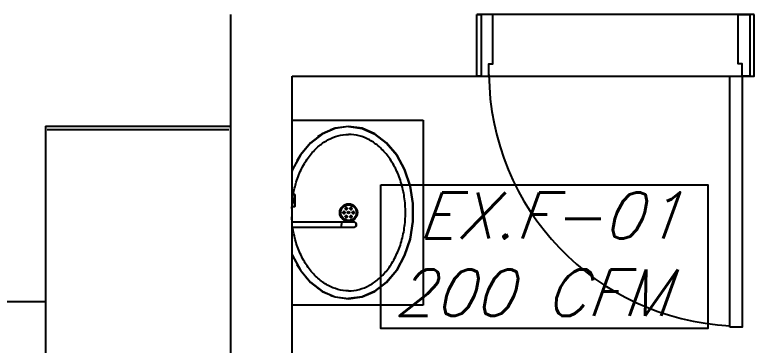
# Model space of a CAD drawing. Header units: metres. Extents: x -658 to -58, y -713 to -118.
# Drawn here: x -90.151 to -87.751, y -201.32 to -200.247 of the extents above; entities that cross this region are included whole.
import ezdxf
from ezdxf.enums import TextEntityAlignment as Align

# ---------------------------------------------------------------- set-up
doc = ezdxf.new("R2010")
doc.units = ezdxf.units.M
doc.header["$LTSCALE"] = 100
doc.layers.add('plan', color=8, linetype='Continuous')
doc.layers.add('TEXT AC', color=7, linetype='Continuous')
doc.styles.add('rss_dim1', font='romans.shx')

# ---------------------------------------------------------------- blocks, each defined once
blk = doc.blocks.new('wash_basin_15442 - Type 1-V29-الدور الاول')
for p, q in [((0.125, -0.1), (0.125, -0.525)), ((0.2366, -0.1281), (0.2566, -0.1157)), ((0.366, -0.1), (0.366, -0.1075)), ((0.3794, -0.1075), (0.366, -0.1075)), ((0.3795, -0.1085), (0.3686, -0.1085)), ((0.3686, -0.1085), (0.3795, -0.1085)), ((0.3794, -0.1), (0.3794, -0.1075)), ((0.3794, -0.1075), (0.3797, -0.1075)), ((0.3797, -0.1075), (0.3794, -0.1075)), ((0.3797, -0.1075), (0.3797, -0.1)), ((0.3797, -0.1), (0.3797, -0.1075)), ((0.3802, -0.1), (0.3802, -0.1075)), ((0.3802, -0.1), (0.3802, -0.1075)), ((0.3802, -0.1075), (0.3802, -0.1)), ((0.3802, -0.1075), (0.3803, -0.1075)), ((0.3803, -0.1075), (0.3802, -0.1075)), ((0.3803, -0.1075), (0.3803, -0.1)), ((0.3917, -0.1075), (0.3803, -0.1075)), ((0.3916, -0.1085), (0.3804, -0.1085)), ((0.3804, -0.1085), (0.3916, -0.1085)), ((0.3889, -0.1075), (0.3831, -0.1075)), ((0.3917, -0.1), (0.3917, -0.1075)), ((0.3917, -0.1075), (0.3918, -0.1075)), ((0.3918, -0.1075), (0.3917, -0.1075)), ((0.3918, -0.1075), (0.3918, -0.1)), ((0.3918, -0.1), (0.3918, -0.1075)), ((0.3918, -0.1075), (0.3918, -0.1)), ((0.3923, -0.1), (0.3923, -0.1075)), ((0.3923, -0.1075), (0.3923, -0.1)), ((0.3926, -0.1075), (0.3923, -0.1075)), ((0.3923, -0.1075), (0.3926, -0.1075)), ((0.3925, -0.1085), (0.4034, -0.1085)), ((0.4034, -0.1085), (0.3925, -0.1085)), ((0.3926, -0.1075), (0.3926, -0.1)), ((0.3926, -0.1075), (0.406, -0.1075)), ((0.406, -0.1075), (0.406, -0.1)), ((0.4545, -0.1), (0.4545, -0.26)), ((0.4735, -0.26), (0.4735, -0.1)), ((0.5933, -0.1157), (0.6132, -0.1281)), ((0.725, -0.525), (0.725, -0.1)), ((0.1978, -0.1606), (0.2133, -0.1459)), ((0.6365, -0.1459), (0.652, -0.1606)), ((0.1689, -0.1985), (0.1792, -0.1828)), ((0.6707, -0.1828), (0.681, -0.1985)), ((0.151, -0.24), (0.1557, -0.2259)), ((0.6942, -0.2259), (0.6989, -0.24)), ((0.4558, -0.26), (0.464, -0.26)), ((0.4722, -0.26), (0.464, -0.26)), ((0.125, -0.525), (0.725, -0.525))]:
    blk.add_line(p, q)
at = {"flags": 128}
for points in [[(0.1449, -0.2835), (0.151, -0.2398), (0.1691, -0.1981), (0.1984, -0.16), (0.2376, -0.1274), (0.2849, -0.1016), (0.2895, -0.0997)], [(0.1455, -0.2835), (0.1517, -0.2398), (0.1697, -0.198), (0.1989, -0.16), (0.238, -0.1274), (0.2852, -0.1016), (0.2897, -0.0997)], [(0.1455, -0.2835), (0.1517, -0.2398), (0.1697, -0.198), (0.1989, -0.16), (0.238, -0.1274), (0.2852, -0.1016), (0.29, -0.1)], [(0.367, -0.1085), (0.367, -0.1085), (0.3669, -0.1085), (0.3669, -0.1085), (0.3668, -0.1085), (0.3668, -0.1085), (0.3668, -0.1085), (0.3667, -0.1085), (0.3667, -0.1084), (0.3666, -0.1084), (0.3666, -0.1084), (0.3666, -0.1084), (0.3665, -0.1084), (0.3665, -0.1084), (0.3665, -0.1083), (0.3664, -0.1083), (0.3664, -0.1083), (0.3664, -0.1083), (0.3663, -0.1083), (0.3663, -0.1082), (0.3663, -0.1082), (0.3663, -0.1082), (0.3662, -0.1081), (0.3662, -0.1081), (0.3662, -0.1081), (0.3662, -0.108), (0.3661, -0.108), (0.3661, -0.108), (0.3661, -0.1079), (0.3661, -0.1079), (0.3661, -0.1079), (0.3661, -0.1078), (0.366, -0.1078), (0.366, -0.1077), (0.366, -0.1077), (0.366, -0.1077), (0.366, -0.1076), (0.366, -0.1076), (0.366, -0.1076), (0.366, -0.1075), (0.366, -0.1075)], [(0.3795, -0.1085), (0.3788, -0.1085), (0.3781, -0.1085), (0.3774, -0.1085), (0.3767, -0.1085), (0.3761, -0.1085), (0.3754, -0.1085), (0.3748, -0.1085), (0.3742, -0.1085), (0.3736, -0.1085), (0.3731, -0.1085), (0.3725, -0.1085), (0.372, -0.1085), (0.3715, -0.1085), (0.371, -0.1085), (0.3706, -0.1085), (0.3701, -0.1085), (0.3697, -0.1085), (0.3693, -0.1085), (0.369, -0.1085), (0.3687, -0.1085), (0.3684, -0.1085), (0.3681, -0.1085), (0.3679, -0.1085), (0.3676, -0.1085), (0.3675, -0.1085), (0.3673, -0.1085), (0.3672, -0.1085), (0.3671, -0.1085), (0.367, -0.1085), (0.367, -0.1085), (0.367, -0.1085)], [(0.367, -0.1085), (0.367, -0.1085), (0.3671, -0.1085), (0.3671, -0.1085), (0.3672, -0.1085), (0.3674, -0.1085), (0.3675, -0.1085), (0.3677, -0.1085), (0.368, -0.1085), (0.3682, -0.1085), (0.3685, -0.1085), (0.3688, -0.1085), (0.3691, -0.1085), (0.3695, -0.1085), (0.3699, -0.1085), (0.3703, -0.1085), (0.3708, -0.1085), (0.3712, -0.1085), (0.3717, -0.1085), (0.3722, -0.1085), (0.3728, -0.1085), (0.3733, -0.1085), (0.3739, -0.1085), (0.3745, -0.1085), (0.3751, -0.1085), (0.3757, -0.1085), (0.3764, -0.1085), (0.377, -0.1085), (0.3777, -0.1085), (0.3784, -0.1085), (0.3791, -0.1085), (0.3795, -0.1085)], [(0.3826, -0.1085), (0.3818, -0.1085), (0.3811, -0.1085), (0.3804, -0.1085)], [(0.3804, -0.1085), (0.3811, -0.1085), (0.3819, -0.1085), (0.3826, -0.1085), (0.3834, -0.1085), (0.3841, -0.1085), (0.3849, -0.1085), (0.3856, -0.1085), (0.3864, -0.1085), (0.3872, -0.1085), (0.3879, -0.1085), (0.3887, -0.1085), (0.3894, -0.1085), (0.3902, -0.1085), (0.3909, -0.1085), (0.3916, -0.1085)], [(0.3846, -0.1), (0.3845, -0.1001), (0.3844, -0.1001), (0.3843, -0.1002), (0.3841, -0.1003), (0.384, -0.1004), (0.3839, -0.1004), (0.3838, -0.1005), (0.3837, -0.1006), (0.3836, -0.1007), (0.3835, -0.1008), (0.3834, -0.1009), (0.3833, -0.101), (0.3832, -0.1011), (0.3831, -0.1012), (0.3831, -0.1014), (0.383, -0.1015), (0.3829, -0.1016), (0.3828, -0.1017), (0.3828, -0.1019), (0.3827, -0.102), (0.3827, -0.1021), (0.3826, -0.1022), (0.3826, -0.1024), (0.3826, -0.1025), (0.3826, -0.1027), (0.3825, -0.1028), (0.3825, -0.1029), (0.3825, -0.1031), (0.3825, -0.1032), (0.3825, -0.1034), (0.3825, -0.1035), (0.3825, -0.1036), (0.3825, -0.1038), (0.3826, -0.1039), (0.3826, -0.104), (0.3826, -0.1042), (0.3827, -0.1043), (0.3827, -0.1044), (0.3828, -0.1046), (0.3828, -0.1047), (0.3829, -0.1048), (0.3829, -0.105), (0.383, -0.1051), (0.3831, -0.1052), (0.3832, -0.1053), (0.3833, -0.1054), (0.3833, -0.1055), (0.3834, -0.1056), (0.3835, -0.1057), (0.3836, -0.1058), (0.3837, -0.1059), (0.3838, -0.106), (0.384, -0.1061), (0.3841, -0.1062), (0.3842, -0.1062), (0.3843, -0.1063), (0.3844, -0.1064), (0.3846, -0.1064), (0.3847, -0.1065), (0.3848, -0.1065), (0.385, -0.1066), (0.3851, -0.1066), (0.3852, -0.1067), (0.3854, -0.1067), (0.3855, -0.1067), (0.3856, -0.1067), (0.3858, -0.1067), (0.3859, -0.1067), (0.386, -0.1067)], [(0.386, -0.1067), (0.3861, -0.1067), (0.3863, -0.1067), (0.3864, -0.1067), (0.3866, -0.1067), (0.3867, -0.1067), (0.3868, -0.1066), (0.387, -0.1066), (0.3871, -0.1066), (0.3872, -0.1065), (0.3874, -0.1065), (0.3875, -0.1064), (0.3876, -0.1064), (0.3877, -0.1063), (0.3879, -0.1062), (0.388, -0.1061), (0.3881, -0.1061), (0.3882, -0.106), (0.3883, -0.1059), (0.3884, -0.1058), (0.3885, -0.1057), (0.3886, -0.1056), (0.3887, -0.1055), (0.3888, -0.1054), (0.3889, -0.1053), (0.3889, -0.1051), (0.389, -0.105), (0.3891, -0.1049), (0.3892, -0.1048), (0.3892, -0.1046), (0.3893, -0.1045), (0.3893, -0.1044), (0.3894, -0.1043), (0.3894, -0.1041), (0.3894, -0.104), (0.3894, -0.1038), (0.3895, -0.1037), (0.3895, -0.1036), (0.3895, -0.1034), (0.3895, -0.1033), (0.3895, -0.1031), (0.3895, -0.103), (0.3895, -0.1029), (0.3895, -0.1027), (0.3894, -0.1026), (0.3894, -0.1025), (0.3894, -0.1023), (0.3893, -0.1022), (0.3893, -0.1021), (0.3892, -0.1019), (0.3892, -0.1018), (0.3891, -0.1017), (0.3891, -0.1015), (0.389, -0.1014), (0.3889, -0.1013), (0.3888, -0.1012), (0.3887, -0.1011), (0.3887, -0.101), (0.3886, -0.1009), (0.3885, -0.1008), (0.3884, -0.1007), (0.3883, -0.1006), (0.3882, -0.1005), (0.388, -0.1004), (0.3879, -0.1003), (0.3878, -0.1003), (0.3877, -0.1002), (0.3876, -0.1001), (0.3874, -0.1001), (0.3873, -0.1)], [(0.3916, -0.1085), (0.3909, -0.1085), (0.3901, -0.1085), (0.3894, -0.1085)], [(0.3925, -0.1085), (0.3932, -0.1085), (0.3939, -0.1085), (0.3946, -0.1085), (0.3953, -0.1085), (0.3959, -0.1085), (0.3966, -0.1085), (0.3972, -0.1085), (0.3978, -0.1085), (0.3984, -0.1085), (0.3989, -0.1085), (0.3995, -0.1085), (0.4, -0.1085), (0.4005, -0.1085), (0.401, -0.1085), (0.4014, -0.1085), (0.4019, -0.1085), (0.4023, -0.1085), (0.4027, -0.1085), (0.403, -0.1085), (0.4033, -0.1085), (0.4036, -0.1085), (0.4039, -0.1085), (0.4041, -0.1085), (0.4044, -0.1085), (0.4045, -0.1085), (0.4047, -0.1085), (0.4048, -0.1085), (0.4049, -0.1085), (0.405, -0.1085), (0.405, -0.1085), (0.405, -0.1085)], [(0.405, -0.1085), (0.405, -0.1085), (0.4049, -0.1085), (0.4049, -0.1085), (0.4048, -0.1085), (0.4046, -0.1085), (0.4045, -0.1085), (0.4043, -0.1085), (0.404, -0.1085), (0.4038, -0.1085), (0.4035, -0.1085), (0.4032, -0.1085), (0.4029, -0.1085), (0.4025, -0.1085), (0.4021, -0.1085), (0.4017, -0.1085), (0.4012, -0.1085), (0.4008, -0.1085), (0.4003, -0.1085), (0.3998, -0.1085), (0.3992, -0.1085), (0.3987, -0.1085), (0.3981, -0.1085), (0.3975, -0.1085), (0.3969, -0.1085), (0.3963, -0.1085), (0.3956, -0.1085), (0.395, -0.1085), (0.3943, -0.1085), (0.3936, -0.1085), (0.3929, -0.1085), (0.3925, -0.1085)], [(0.406, -0.1075), (0.406, -0.1075), (0.406, -0.1076), (0.406, -0.1076), (0.406, -0.1077), (0.406, -0.1077), (0.406, -0.1077), (0.406, -0.1078), (0.4059, -0.1078), (0.4059, -0.1079), (0.4059, -0.1079), (0.4059, -0.1079), (0.4059, -0.108), (0.4059, -0.108), (0.4058, -0.108), (0.4058, -0.1081), (0.4058, -0.1081), (0.4058, -0.1081), (0.4058, -0.1082), (0.4057, -0.1082), (0.4057, -0.1082), (0.4057, -0.1082), (0.4056, -0.1083), (0.4056, -0.1083), (0.4056, -0.1083), (0.4055, -0.1083), (0.4055, -0.1084), (0.4055, -0.1084), (0.4054, -0.1084), (0.4054, -0.1084), (0.4054, -0.1084), (0.4053, -0.1084), (0.4053, -0.1085), (0.4052, -0.1085), (0.4052, -0.1085), (0.4052, -0.1085), (0.4051, -0.1085), (0.4051, -0.1085), (0.4051, -0.1085), (0.405, -0.1085), (0.405, -0.1085)], [(0.5599, -0.1), (0.5646, -0.1016), (0.6119, -0.1274), (0.651, -0.16), (0.6802, -0.198), (0.6982, -0.2398), (0.7043, -0.2835)], [(0.5602, -0.0997), (0.5646, -0.1016), (0.6119, -0.1274), (0.651, -0.16), (0.6802, -0.198), (0.6982, -0.2398), (0.7043, -0.2835)], [(0.5603, -0.0997), (0.5649, -0.1016), (0.6123, -0.1274), (0.6514, -0.16), (0.6807, -0.1981), (0.6988, -0.2398), (0.7049, -0.2835)], [(0.4545, -0.26), (0.4545, -0.2616), (0.4545, -0.2631), (0.4545, -0.2647), (0.4545, -0.2662), (0.4545, -0.2677), (0.4545, -0.2693), (0.4545, -0.2708), (0.4545, -0.2723), (0.4545, -0.2737), (0.4545, -0.2752), (0.4545, -0.2766), (0.4545, -0.278), (0.4545, -0.2794), (0.4545, -0.2807), (0.4545, -0.282), (0.4545, -0.2833), (0.4545, -0.2845), (0.4545, -0.2857), (0.4545, -0.2869), (0.4545, -0.288), (0.4545, -0.289), (0.4545, -0.2901), (0.4545, -0.291), (0.4545, -0.2919), (0.4545, -0.2928), (0.4545, -0.2936), (0.4545, -0.2944), (0.4545, -0.2951), (0.4545, -0.2958), (0.4545, -0.2963), (0.4545, -0.2969), (0.4545, -0.2974), (0.4545, -0.2978), (0.4545, -0.2981), (0.4545, -0.2984), (0.4545, -0.2987), (0.4545, -0.2988), (0.4545, -0.2989), (0.4545, -0.299)], [(0.4735, -0.299), (0.4735, -0.2989), (0.4735, -0.2988), (0.4735, -0.2987), (0.4735, -0.2984), (0.4735, -0.2981), (0.4735, -0.2978), (0.4735, -0.2974), (0.4735, -0.2969), (0.4735, -0.2964), (0.4735, -0.2958), (0.4735, -0.2951), (0.4735, -0.2944), (0.4735, -0.2936), (0.4735, -0.2928), (0.4735, -0.292), (0.4735, -0.291), (0.4735, -0.2901), (0.4735, -0.289), (0.4735, -0.288), (0.4735, -0.2869), (0.4735, -0.2857), (0.4735, -0.2845), (0.4735, -0.2833), (0.4735, -0.282), (0.4735, -0.2807), (0.4735, -0.2794), (0.4735, -0.278), (0.4735, -0.2766), (0.4735, -0.2752), (0.4735, -0.2737), (0.4735, -0.2723), (0.4735, -0.2708), (0.4735, -0.2693), (0.4735, -0.2678), (0.4735, -0.2662), (0.4735, -0.2647), (0.4735, -0.2631), (0.4735, -0.2616), (0.4735, -0.26), (0.4735, -0.26)], [(0.7049, -0.2835), (0.6988, -0.3271), (0.6807, -0.3689), (0.6514, -0.4069), (0.6123, -0.4395), (0.5649, -0.4653), (0.5114, -0.4832), (0.4542, -0.4923), (0.3957, -0.4923), (0.3384, -0.4832), (0.2849, -0.4653), (0.2376, -0.4395), (0.1984, -0.4069), (0.1691, -0.3689), (0.151, -0.3271), (0.1449, -0.2835)], [(0.7043, -0.2835), (0.6982, -0.3271), (0.6802, -0.3689), (0.651, -0.4069), (0.6119, -0.4395), (0.5646, -0.4653), (0.5113, -0.4832), (0.4542, -0.4923), (0.3957, -0.4923), (0.3386, -0.4832), (0.2852, -0.4653), (0.238, -0.4395), (0.1989, -0.4069), (0.1697, -0.3689), (0.1517, -0.3271), (0.1455, -0.2835)], [(0.1455, -0.2835), (0.1517, -0.3271), (0.1697, -0.3689), (0.1989, -0.4069), (0.238, -0.4395), (0.2852, -0.4653), (0.3386, -0.4832), (0.3957, -0.4923), (0.4542, -0.4923), (0.5113, -0.4832), (0.5646, -0.4653), (0.6119, -0.4395), (0.651, -0.4069), (0.6802, -0.3689), (0.6982, -0.3271), (0.7043, -0.2835)]]:
    blk.add_lwpolyline(points, dxfattribs=at)
for centre, radius, start, end in [((0.3795, -0.1083), 0.0002, 270, 0), ((0.3795, -0.1083), 0.0002, 270, 360), ((0.3804, -0.1083), 0.0002, 180, 270), ((0.3804, -0.1083), 0.0002, 180, 270), ((0.386, -0.1032), 0.0035, 100.9743, 180), ((0.386, -0.1032), 0.0035, 180, 270), ((0.386, -0.1032), 0.0025, 90, 180), ((0.386, -0.1032), 0.0025, 180, 270), ((0.386, -0.1032), 0.0025, 270, 90), ((0.386, -0.1032), 0.0035, 270, 360), ((0.386, -0.1032), 0.0035, 0, 79.0257), ((0.3916, -0.1083), 0.0002, 270, 0), ((0.3916, -0.1083), 0.0002, 270, 0), ((0.3925, -0.1083), 0.0002, 180, 270), ((0.3925, -0.1083), 0.0002, 180, 270), ((0.4249, -0.2835), 0.0286, 90, 270), ((0.4249, -0.2835), 0.0286, 0, 180), ((0.4249, -0.2835), 0.0254, 90, 270), ((0.4249, -0.2835), 0.0286, 270, 90), ((0.4249, -0.2835), 0.0254, 270, 90), ((0.4249, -0.2835), 0.0286, 180, 0), ((0.4249, -0.2835), 0.00317, 90, 180), ((0.4249, -0.2835), 0.00317, 180, 270), ((0.4249, -0.2835), 0.00318, 90, 105), ((0.4249, -0.2835), 0.00318, 255, 270), ((0.4249, -0.2835), 0.00318, 75, 90), ((0.4249, -0.2835), 0.00318, 0, 90), ((0.4249, -0.2835), 0.00317, 270, 0), ((0.4249, -0.2835), 0.00317, 270, 285), ((0.464, -0.299), 0.0095, 170, 210), ((0.464, -0.299), 0.0095, 180, 193.6243), ((0.464, -0.299), 0.0095, 250, 270), ((0.464, -0.299), 0.0085, 253.3917, 270), ((0.464, -0.299), 0.0095, 258.4463, 270), ((0.464, -0.299), 0.009, 261.6271, 270), ((0.464, -0.299), 0.0085, 270, 286.6195), ((0.464, -0.299), 0.0095, 270, 290), ((0.464, -0.299), 0.009, 270, 278.39), ((0.464, -0.299), 0.0095, 270, 281.5609), ((0.464, -0.299), 0.0095, 330, 10), ((0.464, -0.299), 0.0095, 346.3821, 360)]:
    blk.add_arc(centre, radius, start, end)
for points, knots in [([(0.366, -0.1039), (0.3521, -0.1064), (0.3224, -0.1135), (0.2801, -0.1306), (0.2414, -0.1545), (0.2102, -0.1831), (0.1876, -0.215), (0.174, -0.2488), (0.1709, -0.2719), (0.1709, -0.2835)], [4.941188, 4.941188, 4.941188, 4.941188, 5.105088, 5.301438, 5.497787, 5.694137, 5.890486, 6.086836, 6.283185, 6.283185, 6.283185, 6.283185]), ([(0.3794, -0.1075), (0.3794, -0.1076), (0.3794, -0.1078), (0.3794, -0.1082), (0.3795, -0.1084), (0.3795, -0.1085), (0.3795, -0.1085)], [0, 0, 0, 0, 0.2, 0.4, 0.7, 1, 1, 1, 1]), ([(0.3804, -0.1083), (0.3804, -0.1083), (0.3804, -0.1085), (0.3804, -0.1085), (0.3804, -0.1085)], [0.6, 0.6, 0.6, 0.6, 0.7, 1, 1, 1, 1]), ([(0.3854, -0.0998), (0.3852, -0.0998), (0.3848, -0.0999), (0.3843, -0.1002), (0.384, -0.1004), (0.3837, -0.1006), (0.3835, -0.1008), (0.3833, -0.101), (0.3831, -0.1012), (0.3829, -0.1016), (0.3826, -0.1022), (0.3825, -0.1028), (0.3825, -0.1032)], [0.5555556, 0.5555556, 0.5555556, 0.5555556, 0.6111111, 0.6666667, 0.6944444, 0.7222222, 0.75, 0.7777778, 0.8055556, 0.8333333, 0.8888889, 1, 1, 1, 1]), ([(0.3825, -0.1032), (0.3825, -0.1037), (0.3826, -0.1043), (0.3829, -0.1049), (0.3831, -0.1053), (0.3833, -0.1055), (0.3835, -0.1057), (0.3837, -0.1059), (0.384, -0.1061), (0.3842, -0.1063), (0.3845, -0.1064), (0.3849, -0.1066), (0.3856, -0.1068), (0.3864, -0.1068), (0.3872, -0.1066), (0.3877, -0.1063), (0.388, -0.1061), (0.3883, -0.1059), (0.3885, -0.1057), (0.3887, -0.1055), (0.3889, -0.1053), (0.3891, -0.1049), (0.3894, -0.1043), (0.3895, -0.1037), (0.3895, -0.1032)], [0, 0, 0, 0, 0.111111, 0.166667, 0.194444, 0.222222, 0.25, 0.277778, 0.305556, 0.333333, 0.361111, 0.388889, 0.444444, 0.555556, 0.611111, 0.666667, 0.694444, 0.722222, 0.75, 0.777778, 0.805556, 0.833333, 0.888889, 1, 1, 1, 1]), ([(0.3895, -0.1032), (0.3895, -0.1028), (0.3894, -0.1022), (0.3891, -0.1016), (0.3889, -0.1012), (0.3887, -0.101), (0.3885, -0.1008), (0.3883, -0.1006), (0.388, -0.1004), (0.3878, -0.1002), (0.3875, -0.1001), (0.3871, -0.0999), (0.3868, -0.0998), (0.3866, -0.0998)], [0, 0, 0, 0, 0.1111111, 0.1666667, 0.1944444, 0.2222222, 0.25, 0.2777778, 0.3055556, 0.3333333, 0.3611111, 0.3888889, 0.4444444, 0.4444444, 0.4444444, 0.4444444]), ([(0.3916, -0.1083), (0.3916, -0.1083), (0.3916, -0.1085), (0.3916, -0.1085), (0.3916, -0.1085)], [0.6, 0.6, 0.6, 0.6, 0.7, 1, 1, 1, 1]), ([(0.3926, -0.1075), (0.3926, -0.1076), (0.3926, -0.1078), (0.3926, -0.1082), (0.3925, -0.1084), (0.3925, -0.1085), (0.3925, -0.1085)], [0, 0, 0, 0, 0.2, 0.4, 0.7, 1, 1, 1, 1]), ([(0.6789, -0.2835), (0.6789, -0.2719), (0.6759, -0.2488), (0.6623, -0.215), (0.6397, -0.1831), (0.6085, -0.1545), (0.5698, -0.1306), (0.525, -0.1125), (0.4913, -0.1049), (0.4735, -0.1023), (0.4724, -0.1021)], [3.141593, 3.141593, 3.141593, 3.141593, 3.337942, 3.534292, 3.730641, 3.926991, 4.12334, 4.31969, 4.516039, 4.529088, 4.529088, 4.529088, 4.529088]), ([(0.4102, -0.2786), (0.41, -0.2785), (0.4097, -0.2782), (0.4093, -0.2778), (0.4091, -0.2775), (0.4089, -0.2772), (0.4088, -0.2769), (0.4087, -0.2765), (0.4086, -0.2758), (0.4088, -0.2748), (0.4093, -0.2738), (0.4101, -0.2732), (0.4108, -0.2729), (0.4113, -0.2727), (0.4118, -0.2727), (0.4126, -0.2727), (0.4131, -0.2729), (0.4134, -0.2731)], [-1, -1, -1, -1, -0.916667, -0.875, -0.833333, -0.791667, -0.770833, -0.75, -0.666667, -0.555556, -0.444444, -0.333333, -0.277778, -0.222222, -0.166667, -0.111111, 0, 0, 0, 0]), ([(0.4134, -0.2731), (0.4137, -0.2733), (0.4141, -0.2736), (0.4145, -0.2742), (0.4147, -0.2745), (0.4148, -0.2747), (0.4149, -0.275), (0.4149, -0.2753), (0.415, -0.2755), (0.415, -0.2759), (0.415, -0.2764), (0.4148, -0.2771), (0.4144, -0.2778), (0.4139, -0.2783), (0.4136, -0.2785), (0.4133, -0.2787), (0.4129, -0.2788), (0.4126, -0.2789), (0.4123, -0.279), (0.412, -0.279), (0.4117, -0.279), (0.4111, -0.279), (0.4105, -0.2788), (0.4102, -0.2786)], [-1, -1, -1, -1, -0.888889, -0.833333, -0.805556, -0.777778, -0.75, -0.722222, -0.694444, -0.666667, -0.611111, -0.555556, -0.444444, -0.388889, -0.361111, -0.333333, -0.277778, -0.25, -0.222222, -0.194444, -0.166667, -0.111111, 0, 0, 0, 0]), ([(0.4102, -0.2786), (0.4105, -0.2788), (0.4111, -0.279), (0.4117, -0.279), (0.4121, -0.279), (0.4122, -0.279), (0.4123, -0.279)], [-1, -1, -1, -1, -0.8888889, -0.8333333, -0.8055556, -0.7777778, -0.7777778, -0.7777778, -0.7777778]), ([(0.4123, -0.2879), (0.4122, -0.2879), (0.412, -0.2879), (0.4117, -0.2879), (0.4111, -0.2879), (0.4105, -0.2881), (0.4102, -0.2883)], [-0.2222222, -0.2222222, -0.2222222, -0.2222222, -0.1944444, -0.1666667, -0.1111111, 0, 0, 0, 0]), ([(0.4102, -0.2883), (0.4105, -0.2881), (0.4111, -0.2879), (0.4117, -0.2879), (0.412, -0.2879), (0.4123, -0.2879), (0.4126, -0.288), (0.4129, -0.288), (0.4131, -0.2881), (0.4135, -0.2883), (0.4138, -0.2886), (0.4144, -0.2891), (0.4148, -0.2898), (0.4149, -0.2904), (0.415, -0.2908), (0.415, -0.2912), (0.415, -0.2915), (0.4149, -0.2919), (0.4148, -0.2922), (0.4147, -0.2924), (0.4145, -0.2927), (0.4141, -0.2933), (0.4137, -0.2936), (0.4134, -0.2938)], [-1, -1, -1, -1, -0.888889, -0.833333, -0.805556, -0.777778, -0.75, -0.722222, -0.694444, -0.666667, -0.611111, -0.555556, -0.444444, -0.388889, -0.361111, -0.333333, -0.277778, -0.25, -0.222222, -0.194444, -0.166667, -0.111111, 0, 0, 0, 0]), ([(0.4134, -0.2731), (0.4132, -0.273), (0.4128, -0.2728), (0.4123, -0.2727), (0.4118, -0.2727), (0.4115, -0.2727), (0.4113, -0.2727), (0.4113, -0.2727)], [-1, -1, -1, -1, -0.9166667, -0.875, -0.8333333, -0.7916667, -0.7777778, -0.7777778, -0.7777778, -0.7777778]), ([(0.4148, -0.2747), (0.4147, -0.2747), (0.4147, -0.2745), (0.4145, -0.2742), (0.4141, -0.2736), (0.4137, -0.2733), (0.4134, -0.2731)], [-0.2222222, -0.2222222, -0.2222222, -0.2222222, -0.1944444, -0.1666667, -0.1111111, 0, 0, 0, 0]), ([(0.4218, -0.2683), (0.4218, -0.2679), (0.4218, -0.2675), (0.422, -0.267), (0.4222, -0.2667), (0.4225, -0.2663), (0.4229, -0.2658), (0.4237, -0.2653), (0.4245, -0.2651), (0.4249, -0.2651)], [-1, -1, -1, -1, -0.785714, -0.732143, -0.678571, -0.571429, -0.428571, -0.285714, 0, 0, 0, 0]), ([(0.4218, -0.2683), (0.4218, -0.2686), (0.4218, -0.2691), (0.422, -0.2696), (0.4222, -0.2699), (0.4225, -0.2703), (0.4229, -0.2708), (0.4235, -0.2711), (0.4242, -0.2714), (0.4247, -0.2715), (0.4249, -0.2715)], [-1, -1, -1, -1, -0.785714, -0.732143, -0.678571, -0.571429, -0.428571, -0.285714, -0.142857, 0, 0, 0, 0]), ([(0.4249, -0.2651), (0.4246, -0.2651), (0.4241, -0.2652), (0.4237, -0.2654), (0.4235, -0.2654)], [-1, -1, -1, -1, -0.7857143, -0.7142857, -0.7142857, -0.7142857, -0.7142857]), ([(0.4249, -0.2651), (0.4253, -0.2651), (0.426, -0.2652), (0.4269, -0.2657), (0.4275, -0.2663), (0.4278, -0.2669), (0.4281, -0.2676), (0.4281, -0.268), (0.4281, -0.2683)], [-1, -1, -1, -1, -0.785714, -0.571429, -0.428571, -0.285714, -0.142857, 0, 0, 0, 0]), ([(0.4281, -0.2683), (0.4281, -0.2686), (0.4281, -0.2691), (0.4279, -0.2695), (0.4277, -0.2699), (0.4274, -0.2703), (0.427, -0.2708), (0.4264, -0.2711), (0.4257, -0.2714), (0.4252, -0.2715), (0.4249, -0.2715)], [-1, -1, -1, -1, -0.785714, -0.732143, -0.678571, -0.571429, -0.428571, -0.285714, -0.142857, 0, 0, 0, 0]), ([(0.4281, -0.2683), (0.4281, -0.2679), (0.4281, -0.2675), (0.4279, -0.267), (0.4277, -0.2667), (0.4276, -0.2665), (0.4275, -0.2663)], [-1, -1, -1, -1, -0.7857143, -0.7321429, -0.6785714, -0.5714286, -0.5714286, -0.5714286, -0.5714286]), ([(0.4397, -0.2786), (0.4394, -0.2788), (0.4388, -0.279), (0.4382, -0.279), (0.4379, -0.279), (0.4376, -0.279), (0.4373, -0.2789), (0.437, -0.2789), (0.4368, -0.2788), (0.4364, -0.2786), (0.4361, -0.2783), (0.4355, -0.2778), (0.4351, -0.2771), (0.435, -0.2765), (0.4349, -0.2761), (0.4349, -0.2757), (0.4349, -0.2754), (0.435, -0.275), (0.4351, -0.2747), (0.4352, -0.2745), (0.4354, -0.2742), (0.4358, -0.2736), (0.4362, -0.2733), (0.4365, -0.2731)], [-1, -1, -1, -1, -0.888889, -0.833333, -0.805556, -0.777778, -0.75, -0.722222, -0.694444, -0.666667, -0.611111, -0.555556, -0.444444, -0.388889, -0.361111, -0.333333, -0.277778, -0.25, -0.222222, -0.194444, -0.166667, -0.111111, 0, 0, 0, 0]), ([(0.4365, -0.2938), (0.4362, -0.2936), (0.4358, -0.2933), (0.4354, -0.2927), (0.4352, -0.2924), (0.4351, -0.2922), (0.435, -0.2919), (0.435, -0.2916), (0.4349, -0.2914), (0.4349, -0.291), (0.4349, -0.2905), (0.4351, -0.2898), (0.4355, -0.2891), (0.436, -0.2886), (0.4363, -0.2884), (0.4366, -0.2882), (0.437, -0.2881), (0.4373, -0.288), (0.4376, -0.2879), (0.4378, -0.2879), (0.4382, -0.2879), (0.4388, -0.2879), (0.4394, -0.2881), (0.4397, -0.2883)], [-1, -1, -1, -1, -0.888889, -0.833333, -0.805556, -0.777778, -0.75, -0.722222, -0.694444, -0.666667, -0.611111, -0.555556, -0.444444, -0.388889, -0.361111, -0.333333, -0.277778, -0.25, -0.222222, -0.194444, -0.166667, -0.111111, 0, 0, 0, 0]), ([(0.4365, -0.2731), (0.4362, -0.2733), (0.4358, -0.2736), (0.4354, -0.2742), (0.4352, -0.2745), (0.4352, -0.2747), (0.4351, -0.2747)], [-1, -1, -1, -1, -0.8888889, -0.8333333, -0.8055556, -0.7777778, -0.7777778, -0.7777778, -0.7777778]), ([(0.4386, -0.2727), (0.4384, -0.2727), (0.438, -0.2727), (0.4373, -0.2727), (0.4368, -0.2729), (0.4365, -0.2731)], [-0.2222222, -0.2222222, -0.2222222, -0.2222222, -0.1666667, -0.1111111, 0, 0, 0, 0]), ([(0.4365, -0.2731), (0.4367, -0.273), (0.4371, -0.2728), (0.4376, -0.2727), (0.438, -0.2727), (0.4384, -0.2727), (0.4387, -0.2727), (0.4391, -0.2728), (0.4397, -0.2731), (0.4406, -0.2738), (0.4411, -0.2748), (0.4413, -0.2757), (0.4412, -0.2765), (0.4411, -0.277), (0.4408, -0.2775), (0.4404, -0.2781), (0.44, -0.2784), (0.4397, -0.2786)], [-1, -1, -1, -1, -0.916667, -0.875, -0.833333, -0.791667, -0.770833, -0.75, -0.666667, -0.555556, -0.444444, -0.333333, -0.277778, -0.222222, -0.166667, -0.111111, 0, 0, 0, 0]), ([(0.4376, -0.279), (0.4377, -0.279), (0.4378, -0.279), (0.4382, -0.279), (0.4388, -0.279), (0.4394, -0.2788), (0.4397, -0.2786)], [-0.2222222, -0.2222222, -0.2222222, -0.2222222, -0.1944444, -0.1666667, -0.1111111, 0, 0, 0, 0]), ([(0.4397, -0.2883), (0.4394, -0.2881), (0.4388, -0.2879), (0.4382, -0.2879), (0.4378, -0.2879), (0.4377, -0.2879), (0.4376, -0.2879)], [-1, -1, -1, -1, -0.8888889, -0.8333333, -0.8055556, -0.7777778, -0.7777778, -0.7777778, -0.7777778]), ([(0.4397, -0.2786), (0.4399, -0.2785), (0.4402, -0.2783), (0.4404, -0.278), (0.4405, -0.2779)], [-1, -1, -1, -1, -0.9166667, -0.8888889, -0.8888889, -0.8888889, -0.8888889]), ([(0.4134, -0.2938), (0.4132, -0.2939), (0.4128, -0.2941), (0.4123, -0.2942), (0.4118, -0.2942), (0.4115, -0.2942), (0.4112, -0.2942), (0.4108, -0.2941), (0.4102, -0.2938), (0.4093, -0.2931), (0.4088, -0.2921), (0.4086, -0.2912), (0.4087, -0.2904), (0.4088, -0.2899), (0.4091, -0.2894), (0.4095, -0.2888), (0.4099, -0.2885), (0.4102, -0.2883)], [-1, -1, -1, -1, -0.916667, -0.875, -0.833333, -0.791667, -0.770833, -0.75, -0.666667, -0.555556, -0.444444, -0.333333, -0.277778, -0.222222, -0.166667, -0.111111, 0, 0, 0, 0]), ([(0.4102, -0.2883), (0.41, -0.2884), (0.4097, -0.2886), (0.4095, -0.2889), (0.4094, -0.289)], [-1, -1, -1, -1, -0.9166667, -0.8888889, -0.8888889, -0.8888889, -0.8888889]), ([(0.4113, -0.2942), (0.4115, -0.2942), (0.4118, -0.2942), (0.4126, -0.2942), (0.4131, -0.294), (0.4134, -0.2938)], [-0.2222222, -0.2222222, -0.2222222, -0.2222222, -0.1666667, -0.1111111, 0, 0, 0, 0]), ([(0.4134, -0.2938), (0.4137, -0.2936), (0.4141, -0.2933), (0.4145, -0.2927), (0.4147, -0.2924), (0.4147, -0.2922), (0.4148, -0.2922)], [-1, -1, -1, -1, -0.8888889, -0.8333333, -0.8055556, -0.7777778, -0.7777778, -0.7777778, -0.7777778]), ([(0.4218, -0.2986), (0.4218, -0.2983), (0.4218, -0.2978), (0.422, -0.2974), (0.4222, -0.297), (0.4225, -0.2966), (0.4229, -0.2961), (0.4235, -0.2958), (0.4242, -0.2955), (0.4247, -0.2954), (0.4249, -0.2954)], [-1, -1, -1, -1, -0.785714, -0.732143, -0.678571, -0.571429, -0.428571, -0.285714, -0.142857, 0, 0, 0, 0]), ([(0.4218, -0.2986), (0.4218, -0.299), (0.4218, -0.2994), (0.422, -0.2999), (0.4222, -0.3002), (0.4223, -0.3004), (0.4224, -0.3006)], [-1, -1, -1, -1, -0.7857143, -0.7321429, -0.6785714, -0.5714286, -0.5714286, -0.5714286, -0.5714286]), ([(0.4249, -0.3018), (0.4246, -0.3018), (0.4239, -0.3017), (0.423, -0.3012), (0.4224, -0.3006), (0.4221, -0.3), (0.4218, -0.2993), (0.4218, -0.2989), (0.4218, -0.2986)], [-1, -1, -1, -1, -0.785714, -0.571429, -0.428571, -0.285714, -0.142857, 0, 0, 0, 0]), ([(0.4281, -0.2986), (0.4281, -0.2983), (0.4281, -0.2978), (0.4279, -0.2973), (0.4277, -0.297), (0.4274, -0.2966), (0.427, -0.2961), (0.4264, -0.2958), (0.4257, -0.2955), (0.4252, -0.2954), (0.4249, -0.2954)], [-1, -1, -1, -1, -0.785714, -0.732143, -0.678571, -0.571429, -0.428571, -0.285714, -0.142857, 0, 0, 0, 0]), ([(0.4281, -0.2986), (0.4281, -0.299), (0.4281, -0.2994), (0.4279, -0.2999), (0.4277, -0.3002), (0.4274, -0.3006), (0.427, -0.3011), (0.4262, -0.3016), (0.4254, -0.3018), (0.4249, -0.3018)], [-1, -1, -1, -1, -0.785714, -0.732143, -0.678571, -0.571429, -0.428571, -0.285714, 0, 0, 0, 0]), ([(0.4249, -0.3018), (0.4253, -0.3018), (0.4258, -0.3017), (0.4262, -0.3015), (0.4264, -0.3015)], [-1, -1, -1, -1, -0.7857143, -0.7142857, -0.7142857, -0.7142857, -0.7142857]), ([(0.4351, -0.2922), (0.4352, -0.2922), (0.4352, -0.2924), (0.4354, -0.2927), (0.4358, -0.2933), (0.4362, -0.2936), (0.4365, -0.2938)], [-0.2222222, -0.2222222, -0.2222222, -0.2222222, -0.1944444, -0.1666667, -0.1111111, 0, 0, 0, 0]), ([(0.4397, -0.2883), (0.4399, -0.2884), (0.4402, -0.2887), (0.4406, -0.2891), (0.4408, -0.2894), (0.441, -0.2897), (0.4411, -0.29), (0.4412, -0.2904), (0.4413, -0.2911), (0.4411, -0.2921), (0.4406, -0.2931), (0.4398, -0.2937), (0.4391, -0.294), (0.4386, -0.2942), (0.438, -0.2942), (0.4373, -0.2942), (0.4368, -0.294), (0.4365, -0.2938)], [-1, -1, -1, -1, -0.916667, -0.875, -0.833333, -0.791667, -0.770833, -0.75, -0.666667, -0.555556, -0.444444, -0.333333, -0.277778, -0.222222, -0.166667, -0.111111, 0, 0, 0, 0]), ([(0.4365, -0.2938), (0.4367, -0.2939), (0.4371, -0.2941), (0.4376, -0.2942), (0.438, -0.2942), (0.4384, -0.2942), (0.4386, -0.2942), (0.4386, -0.2942)], [-1, -1, -1, -1, -0.9166667, -0.875, -0.8333333, -0.7916667, -0.7777778, -0.7777778, -0.7777778, -0.7777778]), ([(0.464, -0.3085), (0.4629, -0.3085), (0.461, -0.3082), (0.4593, -0.3073), (0.4586, -0.3068)], [0, 0, 0, 0, 0.1111111, 0.1917608, 0.1917608, 0.1917608, 0.1917608])]:
    blk.add_open_spline(points, degree=3, knots=knots)
for points in [[(0.3795, -0.1085), (0.3795, -0.1085), (0.3795, -0.1085), (0.3795, -0.1083), (0.3794, -0.1081), (0.3794, -0.1078), (0.3794, -0.1076), (0.3794, -0.1075)], [(0.3797, -0.1083), (0.3797, -0.1083), (0.3797, -0.1083), (0.3797, -0.1081), (0.3797, -0.1078), (0.3797, -0.1076), (0.3797, -0.1075)], [(0.3797, -0.1075), (0.3797, -0.1076), (0.3797, -0.1078), (0.3797, -0.1081), (0.3797, -0.1083), (0.3797, -0.1083), (0.3797, -0.1083)], [(0.3802, -0.1083), (0.3802, -0.1083), (0.3802, -0.1083), (0.3802, -0.1081), (0.3802, -0.1078), (0.3802, -0.1076), (0.3802, -0.1075)], [(0.3802, -0.1075), (0.3802, -0.1076), (0.3802, -0.1078), (0.3802, -0.1081), (0.3802, -0.1083), (0.3802, -0.1083), (0.3802, -0.1083)], [(0.3803, -0.1075), (0.3803, -0.1076), (0.3803, -0.1077), (0.3803, -0.1078)], [(0.3803, -0.1078), (0.3803, -0.1077), (0.3803, -0.1076), (0.3803, -0.1075)], [(0.3804, -0.1085), (0.3804, -0.1085), (0.3804, -0.1085), (0.3804, -0.1084), (0.3804, -0.1083)], [(0.3843, -0.1013), (0.3834, -0.1014), (0.3824, -0.1015), (0.3815, -0.1016)], [(0.3892, -0.1007), (0.3885, -0.1008), (0.3878, -0.1009), (0.3871, -0.1009)], [(0.3916, -0.1085), (0.3916, -0.1085), (0.3916, -0.1085), (0.3916, -0.1084), (0.3916, -0.1083)], [(0.3917, -0.1078), (0.3917, -0.1077), (0.3917, -0.1076), (0.3917, -0.1075)], [(0.3917, -0.1075), (0.3917, -0.1076), (0.3917, -0.1077), (0.3917, -0.1078)], [(0.3918, -0.1075), (0.3918, -0.1076), (0.3918, -0.1078), (0.3918, -0.1081), (0.3918, -0.1083), (0.3918, -0.1083), (0.3918, -0.1083)], [(0.3918, -0.1083), (0.3918, -0.1083), (0.3918, -0.1083), (0.3918, -0.1081), (0.3918, -0.1078), (0.3918, -0.1076), (0.3918, -0.1075)], [(0.3923, -0.1075), (0.3923, -0.1076), (0.3923, -0.1078), (0.3923, -0.1081), (0.3923, -0.1083), (0.3923, -0.1083), (0.3923, -0.1083)], [(0.3923, -0.1083), (0.3923, -0.1083), (0.3923, -0.1083), (0.3923, -0.1081), (0.3923, -0.1078), (0.3923, -0.1076), (0.3923, -0.1075)], [(0.3925, -0.1085), (0.3925, -0.1085), (0.3925, -0.1085), (0.3925, -0.1083), (0.3926, -0.1081), (0.3926, -0.1078), (0.3926, -0.1076), (0.3926, -0.1075)], [(0.4112, -0.0991), (0.4094, -0.0992), (0.4075, -0.0993), (0.4057, -0.0994)], [(0.456, -0.1002), (0.4502, -0.0997), (0.4444, -0.0994), (0.4387, -0.0991)], [(0.6789, -0.2835), (0.6789, -0.295), (0.6759, -0.3181), (0.6623, -0.3519), (0.6397, -0.3838), (0.6085, -0.4124), (0.5698, -0.4363), (0.525, -0.4544), (0.4761, -0.4655), (0.4249, -0.4693), (0.3738, -0.4655), (0.3249, -0.4544), (0.2801, -0.4363), (0.2414, -0.4124), (0.2102, -0.3838), (0.1876, -0.3519), (0.174, -0.3181), (0.1709, -0.295), (0.1709, -0.2835)], [(0.4094, -0.2779), (0.4096, -0.2782), (0.4099, -0.2784), (0.4102, -0.2786)], [(0.4224, -0.2663), (0.4223, -0.2665), (0.4221, -0.2669), (0.4218, -0.2676), (0.4218, -0.268), (0.4218, -0.2683)], [(0.4249, -0.2715), (0.4247, -0.2715), (0.4242, -0.2714), (0.4235, -0.2711), (0.4229, -0.2708), (0.4224, -0.2702), (0.4221, -0.2696), (0.4218, -0.269), (0.4218, -0.2685), (0.4218, -0.2683)], [(0.4264, -0.2654), (0.4259, -0.2652), (0.4254, -0.2651), (0.4249, -0.2651)], [(0.4249, -0.2715), (0.4252, -0.2715), (0.4257, -0.2714), (0.4264, -0.2711), (0.427, -0.2708), (0.4275, -0.2702), (0.4278, -0.2696), (0.4281, -0.269), (0.4281, -0.2685), (0.4281, -0.2683)], [(0.4249, -0.2954), (0.4247, -0.2954), (0.4242, -0.2955), (0.4235, -0.2958), (0.4229, -0.2961), (0.4224, -0.2967), (0.4221, -0.2973), (0.4218, -0.2979), (0.4218, -0.2984), (0.4218, -0.2986)], [(0.4235, -0.3015), (0.424, -0.3017), (0.4245, -0.3018), (0.4249, -0.3018)], [(0.4249, -0.2954), (0.4252, -0.2954), (0.4257, -0.2955), (0.4264, -0.2958), (0.427, -0.2961), (0.4275, -0.2967), (0.4278, -0.2973), (0.4281, -0.2979), (0.4281, -0.2984), (0.4281, -0.2986)], [(0.4275, -0.3006), (0.4276, -0.3004), (0.4278, -0.3), (0.4281, -0.2993), (0.4281, -0.2989), (0.4281, -0.2986)], [(0.4405, -0.289), (0.4403, -0.2887), (0.44, -0.2885), (0.4397, -0.2883)], [(0.4579, -0.3063), (0.457, -0.3056), (0.4556, -0.3038), (0.4545, -0.3007), (0.4544, -0.2984), (0.4546, -0.2973)], [(0.464, -0.3085), (0.4654, -0.3085), (0.4681, -0.3079), (0.4715, -0.3053), (0.4735, -0.3015), (0.4736, -0.2987), (0.4734, -0.2973)]]:
    blk.add_open_spline(points, degree=3)
blk = doc.blocks.new('*U114')
for points in [[(79, 916), (79, 100), (39, 100), (39, 916)], [(0, -100), (14, -100), (14, 100), (0, 100)], [(900, -100), (886, -100), (886, 100), (900, 100)]]:
    blk.add_lwpolyline(points, close=True)
at = {"ltscale": 0.25}
for points in [[(900, 100), (0, 100)], [(0, -100), (900, -100)]]:
    blk.add_lwpolyline(points, dxfattribs=at)
at = {"flags": 128}
for points in [[(14, -100), (14, 100), (14, 100), (39, 100), (39, 60), (52, 60), (52, -100)], [(886, -100), (886, 100), (886, 100), (861, 100), (861, 60), (848, 60), (848, -100), (886, -100)]]:
    blk.add_lwpolyline(points, close=True, dxfattribs=at)
at = {"ltscale": 0.25}
blk.add_arc((38.2, 88.8), 822.9, 0.4032, 87.1892, dxfattribs=at)
blk = doc.blocks.new('Contemporary_Office_Desk_16786 - Contemporary_Office_Desk_16786-V32-الدور الاول')
for p, q in [((0.23, 0.9318), (-0.23, 0.9318)), ((-0.23, 0.8921), (-0.23, 0.9318)), ((0.23, 0.9318), (0.23, 0.8921)), ((-0.23, 0.8322), (-0.23, 0.8921)), ((0.23, 0.8921), (0.23, 0.8322)), ((-0.23, 0.7518), (-0.23, 0.8322)), ((0.23, 0.8322), (0.23, 0.7518)), ((-0.23, 0.6), (-0.23, 0.7518)), ((0.23, 0.7518), (0.23, 0.6)), ((-0.8, 0.6), (-0.8, 0)), ((-0.8, 0.6), (-0.7, 0.6)), ((-0.79, 0.595), (-0.79, 0.005)), ((-0.7, 0.6), (0.7, 0.6)), ((0.7, 0.6), (0.8, 0.6)), ((0.79, 0.005), (0.79, 0.595)), ((0.8, 0), (0.8, 0.6))]:
    blk.add_line(p, q)
blk = doc.blocks.new('A$Cb06f5615')
at = {"layer": 'plan'}
for p, q in [((-20.0035, 11.0095), (-20.0035, 8.5095)), ((-19.2035, 10.8095), (-19.2035, 11.0095)), ((-19.8035, 8.5095), (-19.8035, 10.8095)), ((-19.8035, 10.8095), (-19.2035, 10.8095))]:
    blk.add_line(p, q, dxfattribs=at)
at = {"layer": 'plan', "xscale": 0.001, "yscale": 0.001, "zscale": 0.001, "rotation": 180}
blk.add_blockref('*U114', (-18.3035, 10.9095), dxfattribs=at)
at = {"layer": 'plan', "xscale": -1, "rotation": 90}
for name, p in [('wash_basin_15442 - Type 1-V29-الدور الاول', (-19.9035, 10.7909)), ('Contemporary_Office_Desk_16786 - Contemporary_Office_Desk_16786-V32-الدور الاول', (-20.0035, 9.8462))]:
    blk.add_blockref(name, p, dxfattribs=at)

msp = doc.modelspace()

# ---------------------------------------------------------------- linework, layer by layer
at = {"layer": 'TEXT AC', "color": 4}
msp.add_lwpolyline([(-88.9628, -200.7999), (-87.9016, -200.7999), (-87.9016, -201.2658), (-88.9628, -201.2658)], close=True, dxfattribs=at)

# ---------------------------------------------------------------- block references
at = {"layer": 'plan'}
msp.add_blockref('A$Cb06f5615', (-69.4477, -211.2557), dxfattribs=at)

# ---------------------------------------------------------------- texts
at = {"layer": 'TEXT AC', "color": 4, "style": 'rss_dim1', "oblique": 20}
for s, p in [('EX.F-01', (-88.4167, -200.8992)), ('200 CFM', (-88.4747, -201.15))]:
    msp.add_text(s, height=0.15, dxfattribs=at).set_placement(p, align=Align.MIDDLE_CENTER)

doc.saveas('drawing.dxf')
